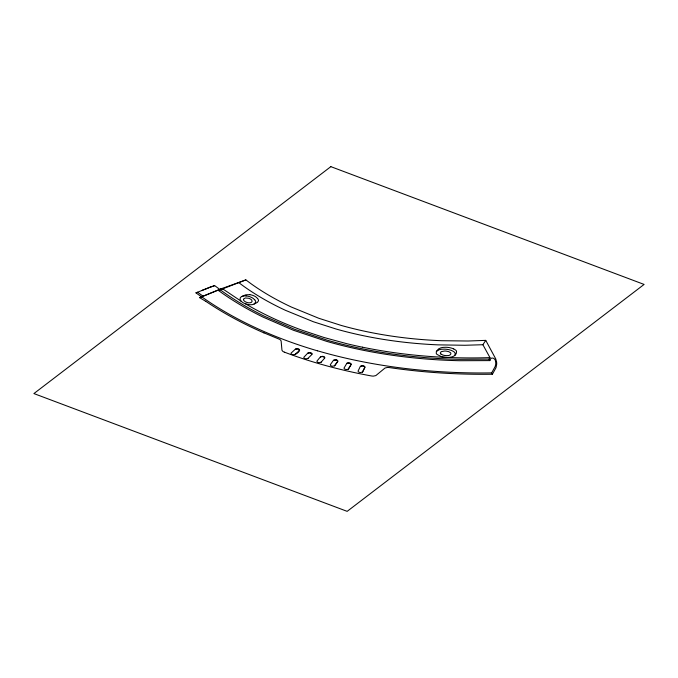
<?xml version="1.0" encoding="UTF-8"?>
<svg xmlns="http://www.w3.org/2000/svg" width="678" height="678" viewBox="0 0 678 678"><rect width="100%" height="100%" fill="white"/><g stroke="black" fill="none" stroke-linecap="round" stroke-linejoin="round"><path stroke-width="1.02" d="M360.298 366.467L358.018 371.197L358.611 371.976A3.661 1.992 -1.8 0 0 359.45 372.349A3.305 1.797 -1.8 0 0 360.662 372.561L362.611 371.959M362.408 372.112L364.781 367.391L364.196 366.586A3.661 1.992 -1.8 0 0 363.349 366.205A3.314 1.797 -1.8 0 0 362.111 365.984L360.416 366.315L362.425 365.696A3.297 1.797 -1.8 0 1 363.654 365.917A3.661 1.992 -1.8 0 1 364.501 366.298L365.095 367.018L362.713 371.824M284.497 352.179A359.721 195.391 -1.8 0 0 371.417 375.951L371.764 375.993A5.373 2.924 -1.8 0 0 373.485 376.104L375.841 375.587L384.985 368.052L387.333 367.468A5.39 2.924 -1.8 0 1 389.401 367.578A364.917 198.213 -1.8 0 0 492.389 374.239L495.999 367.73L496.703 364.111A49.664 26.976 -1.8 0 0 496.593 362.01L495.745 358.916L485.753 340.373L468.083 341.009L441.59 340.712A267.335 145.211 -1.8 0 1 364.84 331.271A261.03 141.787 -1.8 0 1 341.127 325.406L318.779 318.27L291.345 307.032A294.735 160.093 -1.8 0 1 250.801 283.565L245.868 279.904L219.706 289.362L214.663 285.599M218.392 290.43A356.586 193.688 -1.8 0 0 263.234 317.185L293.413 330.254L326.525 341.322A316.05 171.67 -1.8 0 0 344.093 346A321.499 174.627 -1.8 0 0 459.54 360.713L489.863 360.594C490.745 355.755 496.016 358.433 495.652 362.213A32.79 17.814 -1.8 0 1 495.72 364.179L495.169 366.552L491.626 372.925L492.389 374.273M346.687 363.561L343.975 368.137L344.5 368.925A3.61 1.966 -1.8 0 0 345.305 369.307A3.314 1.797 -1.8 0 0 346.5 369.544L348.161 369.256M221.079 288.981L222.952 288.37L222.452 288.675A26.484 14.391 -1.8 0 1 221.757 288.998L218.392 290.43L220.206 289.777A351.602 190.984 -1.8 0 0 264.589 316.304L294.489 329.262L327.305 340.229A311.609 169.263 -1.8 0 0 353.653 346.941A316.821 172.085 -1.8 0 0 459.065 359.323L489.058 359.154L489.974 357.62L482.889 344.721L485.753 340.373M348.255 369.137L351.009 364.654M348.577 368.857L351.051 364.578L350.543 363.764A3.619 1.966 -1.8 0 0 349.721 363.374A3.305 1.797 -1.8 0 0 348.509 363.128L346.797 363.425L347.119 363.145M351.323 364.366L350.857 363.484A3.602 1.958 -1.8 0 0 350.043 363.094A3.297 1.788 -1.8 0 0 348.831 362.849L347.195 363.077M333.39 360.374L330.262 364.806L330.72 365.595A3.576 1.941 -1.8 0 0 331.5 365.984A3.288 1.788 -1.8 0 0 332.678 366.247L334.678 365.713M334.44 365.891L337.652 361.476L337.212 360.662A3.576 1.941 -1.8 0 0 336.771 360.408L336.424 360.255A3.305 1.797 -1.8 0 0 335.839 360.086L333.5 360.264L335.551 359.721A3.305 1.797 -1.8 0 1 336.754 359.984A3.56 1.932 -1.8 0 1 337.542 360.391L337.983 361.204L334.771 365.611M455.014 355.187L455.116 353.077A8.407 4.568 -1.8 0 0 454.04 351.857L451.87 350.619A13.713 7.45 -1.8 0 0 444.37 349.136L441.649 349.246A8.526 4.627 -1.8 0 0 439.242 349.729L436.344 351.441L436.285 353.501A7.619 4.136 -1.8 0 0 437.157 354.518L441.107 356.484A14.789 8.034 -1.8 0 0 443.793 357.111C448.192 358.154 457.218 357.34 456.54 351.187A8.348 4.534 -1.8 0 0 455.472 349.967L453.684 348.907M320.406 356.916L316.872 361.196L317.27 361.984A3.534 1.924 -1.8 0 0 318.024 362.391A3.297 1.788 -1.8 0 0 319.185 362.679L321.211 362.171M436.488 351.263L438.505 348.95L440.776 347.882A8.492 4.61 -1.8 0 1 443.175 347.399L445.878 347.272A13.458 7.314 -1.8 0 1 453.667 348.907M320.948 362.366L324.915 357.84L324.533 357.018A3.526 1.915 -1.8 0 0 323.77 356.603A3.297 1.788 -1.8 0 0 322.584 356.314L320.499 356.823L320.855 356.552M324.508 358.179L324.186 357.289A3.543 1.924 -1.8 0 0 323.423 356.874A3.305 1.797 -1.8 0 0 322.236 356.586L320.584 356.764M307.719 353.196L303.795 357.314L304.125 358.111A3.509 1.907 -1.8 0 0 304.854 358.535A3.314 1.805 -1.8 0 0 305.998 358.832L308.058 358.365M307.778 358.569L312.143 354.204L311.829 353.382M311.719 354.535L311.473 353.645A3.509 1.907 -1.8 0 0 310.736 353.213A3.314 1.805 -1.8 0 0 309.566 352.907L307.897 353.052L309.922 352.636A3.314 1.797 -1.8 0 1 311.092 352.95A3.5 1.898 -1.8 0 1 311.829 353.382M295.337 349.195L291.015 353.162L291.311 353.984A3.534 1.924 -1.8 0 0 292.049 354.425A3.254 1.763 -1.8 0 0 293.218 354.73C295.422 355.23 300.566 351.229 299.049 349.738A3.483 1.89 -1.8 0 0 298.337 349.289A3.339 1.814 -1.8 0 0 297.184 348.958L295.413 349.136L297.557 348.695A3.331 1.814 -1.8 0 1 298.879 349.111A3.475 1.89 -1.8 0 1 299.422 349.475L299.668 350.297L294.905 354.501M246.122 295.939C243.707 295.608 239.054 296.422 240.241 299.829A10.797 5.865 -1.8 0 0 240.987 301.04L242.546 302.346A13.704 7.441 -1.8 0 0 245.834 303.93C248.86 304.837 254.496 305.897 255.708 301.964A7.602 4.127 -1.8 0 0 255.598 301.117L254.826 299.795M254.131 304.058L257.479 302.32L258.471 300.786A7.373 4.009 -1.8 0 0 258.445 299.947L257.632 298.422M241.699 296.54L245.86 294.769L249.792 294.667M219.596 289.413L199.603 297.634L205.663 301.278M220.206 289.777L245.868 279.904M199.603 297.634L220.714 289.108M201.485 296.837L195.959 292.845L206.714 288.599M202.18 290.294L208.714 287.819M206.917 288.413L211.68 286.616M208.951 287.633L210.324 287.116M210.799 287.031L214.57 285.641L212.172 286.523M195.959 292.845L197.662 292.277L203.061 296.193M482.889 344.721L464.939 345.272L438.047 344.865A275.107 149.431 -1.8 0 1 360.188 335.025A269.666 146.473 -1.8 0 1 336.11 329.025L313.397 321.753L285.489 310.338A304.956 165.644 -1.8 0 1 244.088 286.548L239.029 282.836M317.482 350.831C291.684 343.271 266.479 333.593 242.521 321.38A398.478 216.443 -1.8 0 1 201.773 296.854M284.472 352.204L283.718 351.882A7.026 3.814 -1.8 0 1 282.684 351.221L281.963 350.229L281.116 340.932L280.387 339.907A7.212 3.915 -1.8 0 0 279.344 339.22L263.945 332.864M336.771 360.408L336.424 360.255A3.254 1.771 -1.8 0 0 335.839 360.086M241.232 301.261L222.562 288.769M440.895 353.992L442.742 354.975A8.144 4.424 -1.8 0 0 444.971 355.501L446.166 355.603A6.246 3.39 -1.8 0 0 447.327 355.594C449.641 356.094 452.887 353.34 449.455 352.043A7.305 3.966 -1.8 0 0 448.209 351.526L446.226 351.111A7.339 3.983 -1.8 0 0 444.641 351.026L441.158 351.67L440.285 353.077A4.085 2.22 -1.8 0 0 440.903 353.992M489.058 359.154L489.863 360.594M249.801 294.642A12.458 6.772 -1.8 0 1 257.479 298.456M263.911 332.89A401.401 218.028 -1.8 0 1 205.705 301.261M489.974 357.611A312.685 169.839 -1.8 0 1 362.467 347.187M246.148 295.888A12.416 6.746 -1.8 0 1 254.606 299.846M362.45 347.204A306.897 166.695 -1.8 0 1 346.704 343.67L323.957 337.483L302.354 330.322A333.839 181.331 -1.8 0 1 245.478 303.803M491.626 372.892A356.331 193.552 -1.8 0 1 317.507 350.797M243.504 299.21L243.597 300.083A5.992 3.254 -1.8 0 0 244.012 300.752L244.707 301.354A7.399 4.017 -1.8 0 0 247.385 302.558C249.055 303.219 253.309 302.846 251.784 300.21A7.187 3.907 -1.8 0 0 250.835 299.278L249.792 298.693A7.365 4 -1.8 0 0 248.563 298.252L245.275 297.973L243.504 299.21M330.839 166.644L33.9 393.571L347.161 511.356L644.1 284.429L330.839 166.644"/></g></svg>
